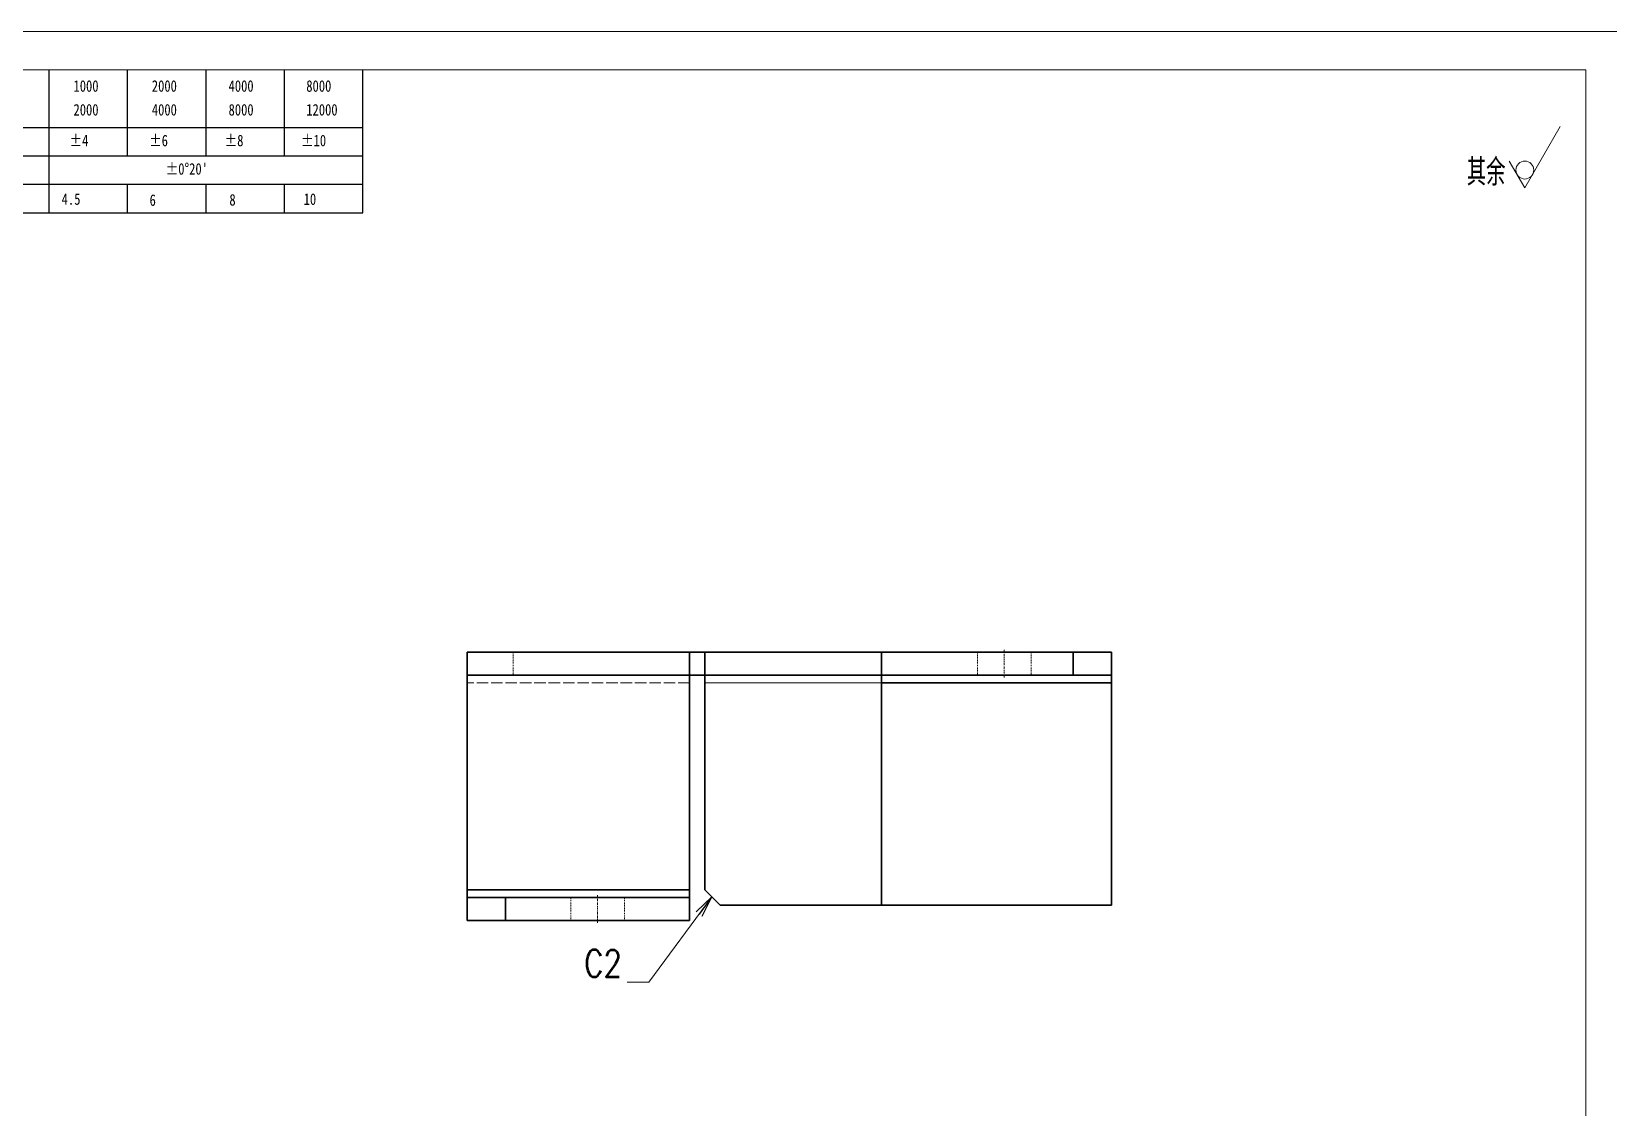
# Model space of a CAD drawing. Header units: millimetres. Extents: x -40286265 to 104648, y -86649 to -49135.
# Drawn here: x 37087 to 37292.5, y -65708.2 to -65567.9 of the extents above; entities that cross this region are included whole.
import ezdxf

# ---------------------------------------------------------------- set-up
doc = ezdxf.new("R2010")
doc.units = ezdxf.units.MM
doc.header["$LTSCALE"] = 0.5
for name, pattern in [('AM_ISO02W050x2', [3.75, 3, -0.75]), ('AM_ISO08W050x2', [9, 6, -0.75, 1.5, -0.75]), ('DOT2', [0.125, 0, -0.125])]:
    doc.linetypes.add(name, pattern=pattern)
for name, color, linetype, lineweight in [('dim', 82, 'Continuous', 9), ('中心线', 2, 'AM_ISO08W050x2', 18), ('图框', 7, 'Continuous', 18), ('标注线', 3, 'Continuous', 18), ('粗实线', 7, 'Continuous', 35), ('虚线', 1, 'AM_ISO02W050x2', 18)]:
    doc.layers.add(name, color=color, linetype=linetype, lineweight=lineweight)
doc.layers.add('图\\M+19E79\\M+195B6\\M+18E9A', color=7, linetype='Continuous')
doc.layers.add('打印', color=7, linetype='Continuous', lineweight=15, plot=False)
doc.layers.add('打印-禁用', color=7, linetype='Continuous', lineweight=15, plot=False)
doc.styles.add('DIM', font='romans.shx', dxfattribs={"width": 0.8, "bigfont": 'bigfont.shx'})
doc.styles.add('国标', font='simfang.ttf', dxfattribs={"width": 0.8})
doc.styles.add('机械长仿宋', font='gbenor.shx', dxfattribs={"height": 1, "bigfont": 'gbcbig.shx'})
doc.dimstyles.new('DEH 1-1', dxfattribs={"dimtxt": 3.5, "dimasz": 2.5, "dimexe": 1, "dimexo": 0.625, "dimgap": 1.2, "dimtad": 1, "dimtoh": 1, "dimdsep": 46, "dimtxsty": 'DIM', "dimblk": 'OPEN', "dimcen": 0, "dimclrd": 8, "dimclre": 8, "dimclrt": 2, "dimazin": 2, "dimtfac": 0.5, "dimtmove": 0, "dimatfit": 3, "dimldrblk": 'OPEN', "dimfxl": 0, "dimtolj": 2, "dimlwd": 18, "dimlwe": 18, "dimarcsym": 0})

# ---------------------------------------------------------------- blocks, each defined once
blk = doc.blocks.new('GZDEH零件A3图框V01版')
at = {"layer": '图\\M+19E79\\M+195B6\\M+18E9A', "color": 9}
for p, q in [((3072.2, -1561.98), (3072.2, -1554.46)), ((3082.42, -1561.98), (3082.42, -1554.46)), ((3092.64, -1561.98), (3092.64, -1554.46)), ((3102.86, -1561.98), (3102.86, -1554.46)), ((3113.09, -1573.08), (3113.09, -1554.46)), ((2996.09, -1561.98), (3113.09, -1561.98)), ((3072.2, -1573.08), (3072.2, -1561.98)), ((3082.42, -1565.68), (3082.42, -1561.98)), ((3092.64, -1565.68), (3092.64, -1561.98)), ((3102.86, -1565.68), (3102.86, -1561.98)), ((2996.09, -1565.68), (3113.09, -1565.68)), ((2996.09, -1569.38), (3113.09, -1569.38)), ((3082.42, -1573.08), (3082.42, -1569.48)), ((3092.64, -1573.08), (3092.64, -1569.38)), ((3102.86, -1573.08), (3102.86, -1569.38)), ((2990.09, -1573.08), (3113.09, -1573.08))]:
    blk.add_line(p, q, dxfattribs=at)
at = {"layer": '图框', "linetype": 'Continuous'}
for p, q in [((3272.49, -1554.46), (2882.49, -1554.46)), ((3272.49, -1832.96), (3272.49, -1554.46))]:
    blk.add_line(p, q, dxfattribs=at)
at = {"layer": '打印-禁用', "linetype": 'Continuous'}
blk.add_line((3277.49, -1549.46), (2857.49, -1549.46), dxfattribs=at)
at = {"layer": '图\\M+19E79\\M+195B6\\M+18E9A', "color": 9, "style": '国标', "width": 0.8}
for s, p in [('1000', (3075.36, -1557.31)), ('2000', (3085.57, -1557.31)), ('4000', (3095.57, -1557.31)), ('8000', (3105.7, -1557.31)), ('2000', (3075.36, -1560.41)), ('4000', (3085.57, -1560.41)), ('8000', (3095.57, -1560.41)), ('12000', (3105.7, -1560.41)), ('±4', (3074.85, -1564.42)), ('±6', (3085.22, -1564.42)), ('±8', (3095.06, -1564.42)), ('±10', (3105.02, -1564.42)), ("±0%%D20'", (3087.38, -1568.12)), ('4.5', (3073.82, -1572.05)), ('6', (3085.28, -1572.19)), ('8', (3095.68, -1572.15)), ('10', (3105.36, -1572.06))]:
    blk.add_text(s, height=1.5, dxfattribs=at).set_placement(p)
blk = doc.blocks.new('DEH A3')
at = {"layer": '图框'}
blk.add_blockref('GZDEH零件A3图框V01版', (-2857.49, 1846.46), dxfattribs=at)
blk = doc.blocks.new('FINISHER_NON')
at = {"layer": '标注线'}
for p, q in [((0, 0), (4.62, 8)), ((-2.02, 3.5), (0, 0))]:
    blk.add_line(p, q, dxfattribs=at)
blk.add_circle((0, 2.33), 1.17, dxfattribs=at)
blk = doc.blocks.new('其余不去材料')
at = {"layer": '标注线'}
blk.add_blockref('FINISHER_NON', (0, 0), dxfattribs=at)
at = {"layer": '标注线', "color": 7, "linetype": 'DOT2', "style": '机械长仿宋'}
blk.add_text('其余', height=3.5, dxfattribs=at).set_placement((-7.56, 0.3))
blk = doc.blocks.new('_Open')
at = {"color": 0, "linetype": 'ByBlock', "lineweight": -2}
for p, q in [((-1, 0.167), (0, 0)), ((-1, -0.167), (0, 0)), ((0, 0), (-1, 0))]:
    blk.add_line(p, q, dxfattribs=at)

msp = doc.modelspace()

# ---------------------------------------------------------------- linework, layer by layer
at = {"layer": '中心线', "ltscale": 0.090015}
msp.add_line((37213.742, -65648.525), (37213.742, -65652.126), dxfattribs=at)
at = {"layer": '中心线', "ltscale": 0.09}
msp.add_line((37160.742, -65684.125), (37160.742, -65680.525), dxfattribs=at)
at = {"layer": '打印'}
msp.add_lwpolyline([(36874.569, -65567.923), (37294.569, -65567.923), (37294.569, -65864.923), (36874.569, -65864.923)], close=True, dxfattribs=at)
at = {"layer": '粗实线'}
for p, q in [((37172.742, -65648.825), (37143.742, -65648.825)), ((37197.742, -65648.825), (37174.742, -65648.825)), ((37222.742, -65648.825), (37197.742, -65648.825)), ((37172.742, -65651.825), (37143.742, -65651.825)), ((37143.742, -65679.825), (37143.742, -65651.825)), ((37172.742, -65679.825), (37172.742, -65651.825)), ((37197.742, -65651.825), (37174.742, -65651.825)), ((37174.742, -65679.825), (37174.742, -65651.825)), ((37197.742, -65651.825), (37197.742, -65681.825)), ((37222.742, -65651.825), (37197.742, -65651.825)), ((37227.742, -65652.825), (37197.742, -65652.825)), ((37227.742, -65681.825), (37227.742, -65652.825)), ((37172.742, -65679.825), (37143.742, -65679.825)), ((37148.742, -65680.825), (37172.742, -65680.825)), ((37197.742, -65681.825), (37176.742, -65681.825)), ((37227.742, -65681.825), (37197.742, -65681.825)), ((37148.742, -65683.825), (37172.742, -65683.825))]:
    msp.add_line(p, q, dxfattribs=at)
at = {"layer": '粗实线', "ltscale": 0.075}
for p, q in [((37143.742, -65651.825), (37143.742, -65648.825)), ((37172.742, -65648.825), (37172.742, -65651.825)), ((37174.742, -65651.825), (37174.742, -65648.825)), ((37197.742, -65651.825), (37197.742, -65648.825)), ((37222.742, -65648.825), (37222.742, -65651.825)), ((37227.742, -65648.825), (37227.742, -65651.825)), ((37143.742, -65680.825), (37143.742, -65683.825)), ((37148.742, -65680.825), (37148.742, -65683.825)), ((37172.742, -65680.825), (37172.742, -65683.825))]:
    msp.add_line(p, q, dxfattribs=at)
at = {"layer": '粗实线', "ltscale": 0.05}
for p, q in [((37172.742, -65648.825), (37174.742, -65648.825)), ((37174.742, -65651.825), (37172.742, -65651.825))]:
    msp.add_line(p, q, dxfattribs=at)
at = {"layer": '粗实线', "ltscale": 0.125}
for p, q in [((37227.742, -65648.825), (37222.742, -65648.825)), ((37222.742, -65651.825), (37227.742, -65651.825)), ((37143.742, -65680.825), (37148.742, -65680.825)), ((37148.742, -65683.825), (37143.742, -65683.825))]:
    msp.add_line(p, q, dxfattribs=at)
at = {"layer": '粗实线', "ltscale": 0.025}
for p, q in [((37227.742, -65652.825), (37227.742, -65651.825)), ((37143.742, -65680.825), (37143.742, -65679.825)), ((37172.742, -65679.825), (37172.742, -65680.825))]:
    msp.add_line(p, q, dxfattribs=at)
at = {"layer": '粗实线', "ltscale": 0.070711}
msp.add_line((37176.742, -65681.825), (37174.742, -65679.825), dxfattribs=at)
at = {"layer": '虚线', "ltscale": 0.075}
for p, q in [((37149.742, -65648.825), (37149.742, -65651.825)), ((37210.242, -65648.825), (37210.242, -65651.825)), ((37217.242, -65648.825), (37217.242, -65651.825)), ((37148.742, -65680.825), (37148.742, -65683.825)), ((37157.242, -65683.825), (37157.242, -65680.825)), ((37157.242, -65683.825), (37157.242, -65680.825)), ((37164.242, -65683.825), (37164.242, -65680.825)), ((37164.242, -65683.825), (37164.242, -65680.825))]:
    msp.add_line(p, q, dxfattribs=at)
at = {"layer": '虚线'}
for p, q in [((37172.742, -65651.825), (37143.742, -65651.825)), ((37172.742, -65651.825), (37143.742, -65651.825)), ((37227.742, -65651.825), (37174.742, -65651.825)), ((37174.742, -65651.825), (37197.742, -65651.825)), ((37172.742, -65652.825), (37143.742, -65652.825)), ((37172.742, -65652.825), (37143.742, -65652.825)), ((37174.742, -65652.825), (37197.742, -65652.825)), ((37197.742, -65652.825), (37174.742, -65652.825)), ((37172.742, -65679.825), (37143.742, -65679.825)), ((37172.742, -65680.825), (37143.742, -65680.825)), ((37143.742, -65680.825), (37172.742, -65680.825))]:
    msp.add_line(p, q, dxfattribs=at)

# ---------------------------------------------------------------- block references
at = {"layer": '图框'}
msp.add_blockref('DEH A3', (36874.569, -65864.923), dxfattribs=at)
at = {"layer": '标注线'}
msp.add_blockref('其余不去材料', (37281.601, -65588.311), dxfattribs=at)

# ---------------------------------------------------------------- texts
at = {"layer": 'dim', "color": 2, "insert": (37163.913, -65691.163), "char_height": 3.5, "attachment_point": 9, "style": 'DIM'}
msp.add_mtext('\\A2;C2', dxfattribs=at)

# ---------------------------------------------------------------- leaders
at = {"layer": 'dim'}
msp.add_leader([(37175.653, -65680.737), (37167.413, -65691.862), (37164.613, -65691.862)], dimstyle='DEH 1-1', override={"dimasz": 2.8, "dimexe": 0.69965, "dimexo": 0.69965, "dimgap": 0.69965}, dxfattribs=at)

doc.saveas('drawing.dxf')
